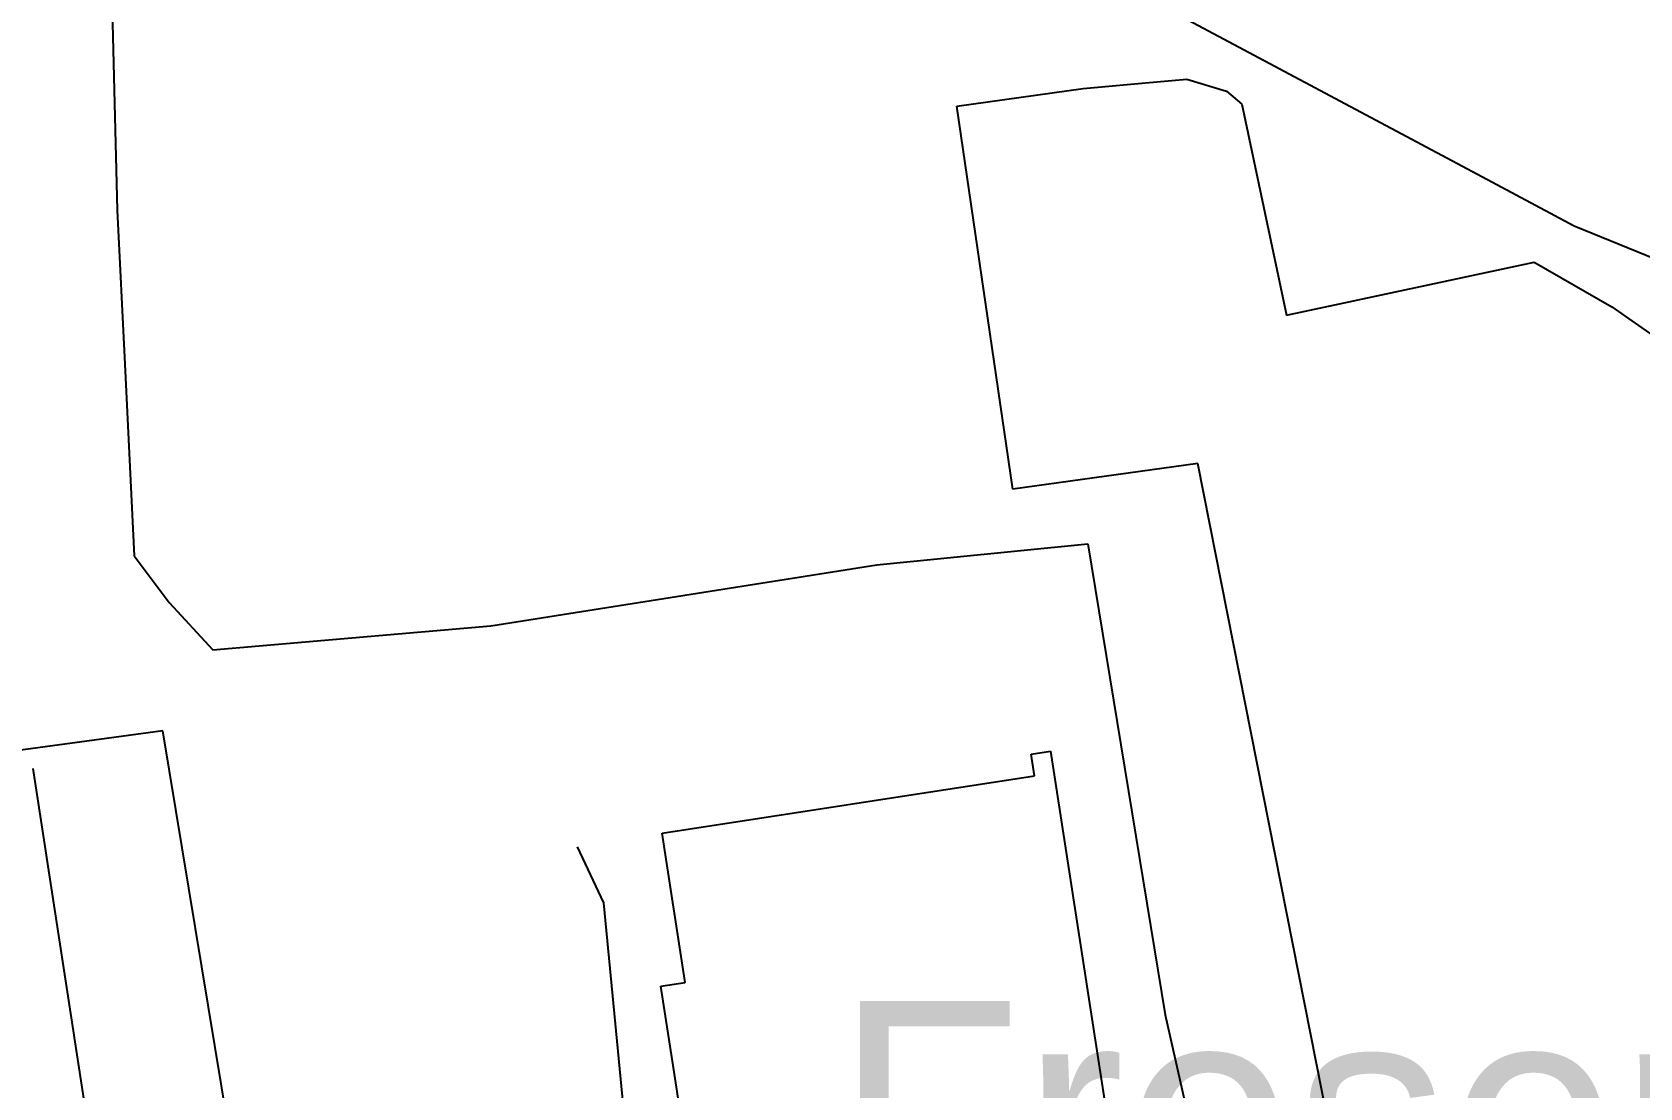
# Model space of a CAD drawing. Extents: x -3657 to 4700, y -7332 to 8131.
# Drawn here: x -1040.6 to -736.3, y 3826.9 to 4026.7 of the extents above; entities that cross this region are included whole.
import ezdxf

# ---------------------------------------------------------------- set-up
doc = ezdxf.new("R2010")
doc.units = 0
for name, color, linetype in [('OSM_BUILDING_YES', 9, 'CONTINUOUS'), ('OSM_HIGHWAY_FOOTWAY', 8, 'CONTINUOUS'), ('OSM_HIGHWAY_SERVICE', 8, 'CONTINUOUS'), ('OSM_LABELS', 8, 'CONTINUOUS'), ('OSM_LANDUSE_ALLOTMENTS', 3, 'CONTINUOUS'), ('OSM_LANDUSE_COMMERCIAL', 3, 'CONTINUOUS')]:
    doc.layers.add(name, color=color, linetype=linetype)

msp = doc.modelspace()

# ---------------------------------------------------------------- linework, layer by layer
at = {"layer": 'OSM_BUILDING_YES'}
for p, q in [((-841.683097, 4016.076536), (-830.609784, 4017.08841)), ((-830.609784, 4017.08841), (-822.077265, 4017.811177)), ((-822.077265, 4017.811177), (-814.553479, 4015.531681)), ((-865.566566, 4012.718449), (-841.683097, 4016.076536)), ((-814.553479, 4015.531681), (-811.656215, 4013.085393)), ((-854.971074, 3940.208238), (-865.566566, 4012.718449)), ((-811.656215, 4013.085393), (-803.176787, 3973.177533)), ((-803.176787, 3973.177533), (-756.335154, 3983.207316)), ((-756.335154, 3983.207316), (-741.613714, 3974.734262)), ((-741.613714, 3974.734262), (-726.32344, 3964.015072)), ((-819.9612, 3945.100814), (-854.971074, 3940.208238)), ((-784.321816, 3764.575851), (-819.9612, 3945.100814)), ((-851.504975, 3890.070445), (-847.834095, 3890.637539)), ((-850.875464, 3885.978472), (-851.504975, 3890.070445)), ((-847.834095, 3890.637539), (-835.8734, 3813.056839)), ((-921.373033, 3875.125847), (-850.875464, 3885.978472)), ((-917.011968, 3846.860097), (-921.373033, 3875.125847)), ((-921.62332, 3846.148449), (-917.011968, 3846.860097)), ((-919.431411, 3831.937738), (-921.62332, 3846.148449)), ((-915.843961, 3808.620162), (-919.431411, 3831.937738))]:
    msp.add_line(p, q, dxfattribs=at)
at = {"layer": 'OSM_HIGHWAY_FOOTWAY'}
msp.add_line((-1040.441492, 3887.34617), (-1027.206607, 3800.947712), dxfattribs=at)
at = {"layer": 'OSM_HIGHWAY_SERVICE'}
for p, q in [((-1026.59985, 4078.190022), (-1024.529292, 3993.003589)), ((-1024.529292, 3993.003589), (-1023.088244, 3963.892757)), ((-1023.088244, 3963.892757), (-1021.283142, 3927.598733)), ((-880.712735, 3925.886331), (-840.826053, 3929.86711)), ((-840.826053, 3929.86711), (-826.142536, 3840.733256)), ((-1021.283142, 3927.598733), (-1014.692246, 3918.758736)), ((-953.789021, 3914.355417), (-880.712735, 3925.886331)), ((-1014.692246, 3918.758736), (-1006.417598, 3909.829784)), ((-1006.417598, 3909.829784), (-953.789021, 3914.355417)), ((-932.431178, 3861.90477), (-937.376246, 3872.535005)), ((-927.493693, 3810.877419), (-932.431178, 3861.90477)), ((-826.142536, 3840.733256), (-802.934084, 3738.189295))]:
    msp.add_line(p, q, dxfattribs=at)
at = {"layer": 'OSM_LANDUSE_ALLOTMENTS'}
for p, q in [((-1015.867837, 3894.451525), (-1128.390906, 3879.373493)), ((-1002.966668, 3816.414926), (-1015.867837, 3894.451525))]:
    msp.add_line(p, q, dxfattribs=at)
at = {"layer": 'OSM_LANDUSE_COMMERCIAL'}
for p, q in [((-823.7686, 4030.075977), (-767.067166, 3999.864316)), ((-767.067166, 3999.864316), (-748.727939, 3990.068043)), ((-748.727939, 3990.068043), (-733.445249, 3983.818888)), ((-1015.867837, 3894.451525), (-1128.390906, 3879.373493)), ((-1002.966668, 3816.414926), (-1015.867837, 3894.451525))]:
    msp.add_line(p, q, dxfattribs=at)

# ---------------------------------------------------------------- texts
at = {"layer": 'OSM_LABELS'}
for s, p in [('Fresenius Kabi Austria GmbH', (-888.702801, 3799.9165)), ('Staudenweg', (-1233.064057, 3783.273278))]:
    msp.add_text(s, height=43.418293, dxfattribs=at).set_placement(p)

doc.saveas('drawing.dxf')
